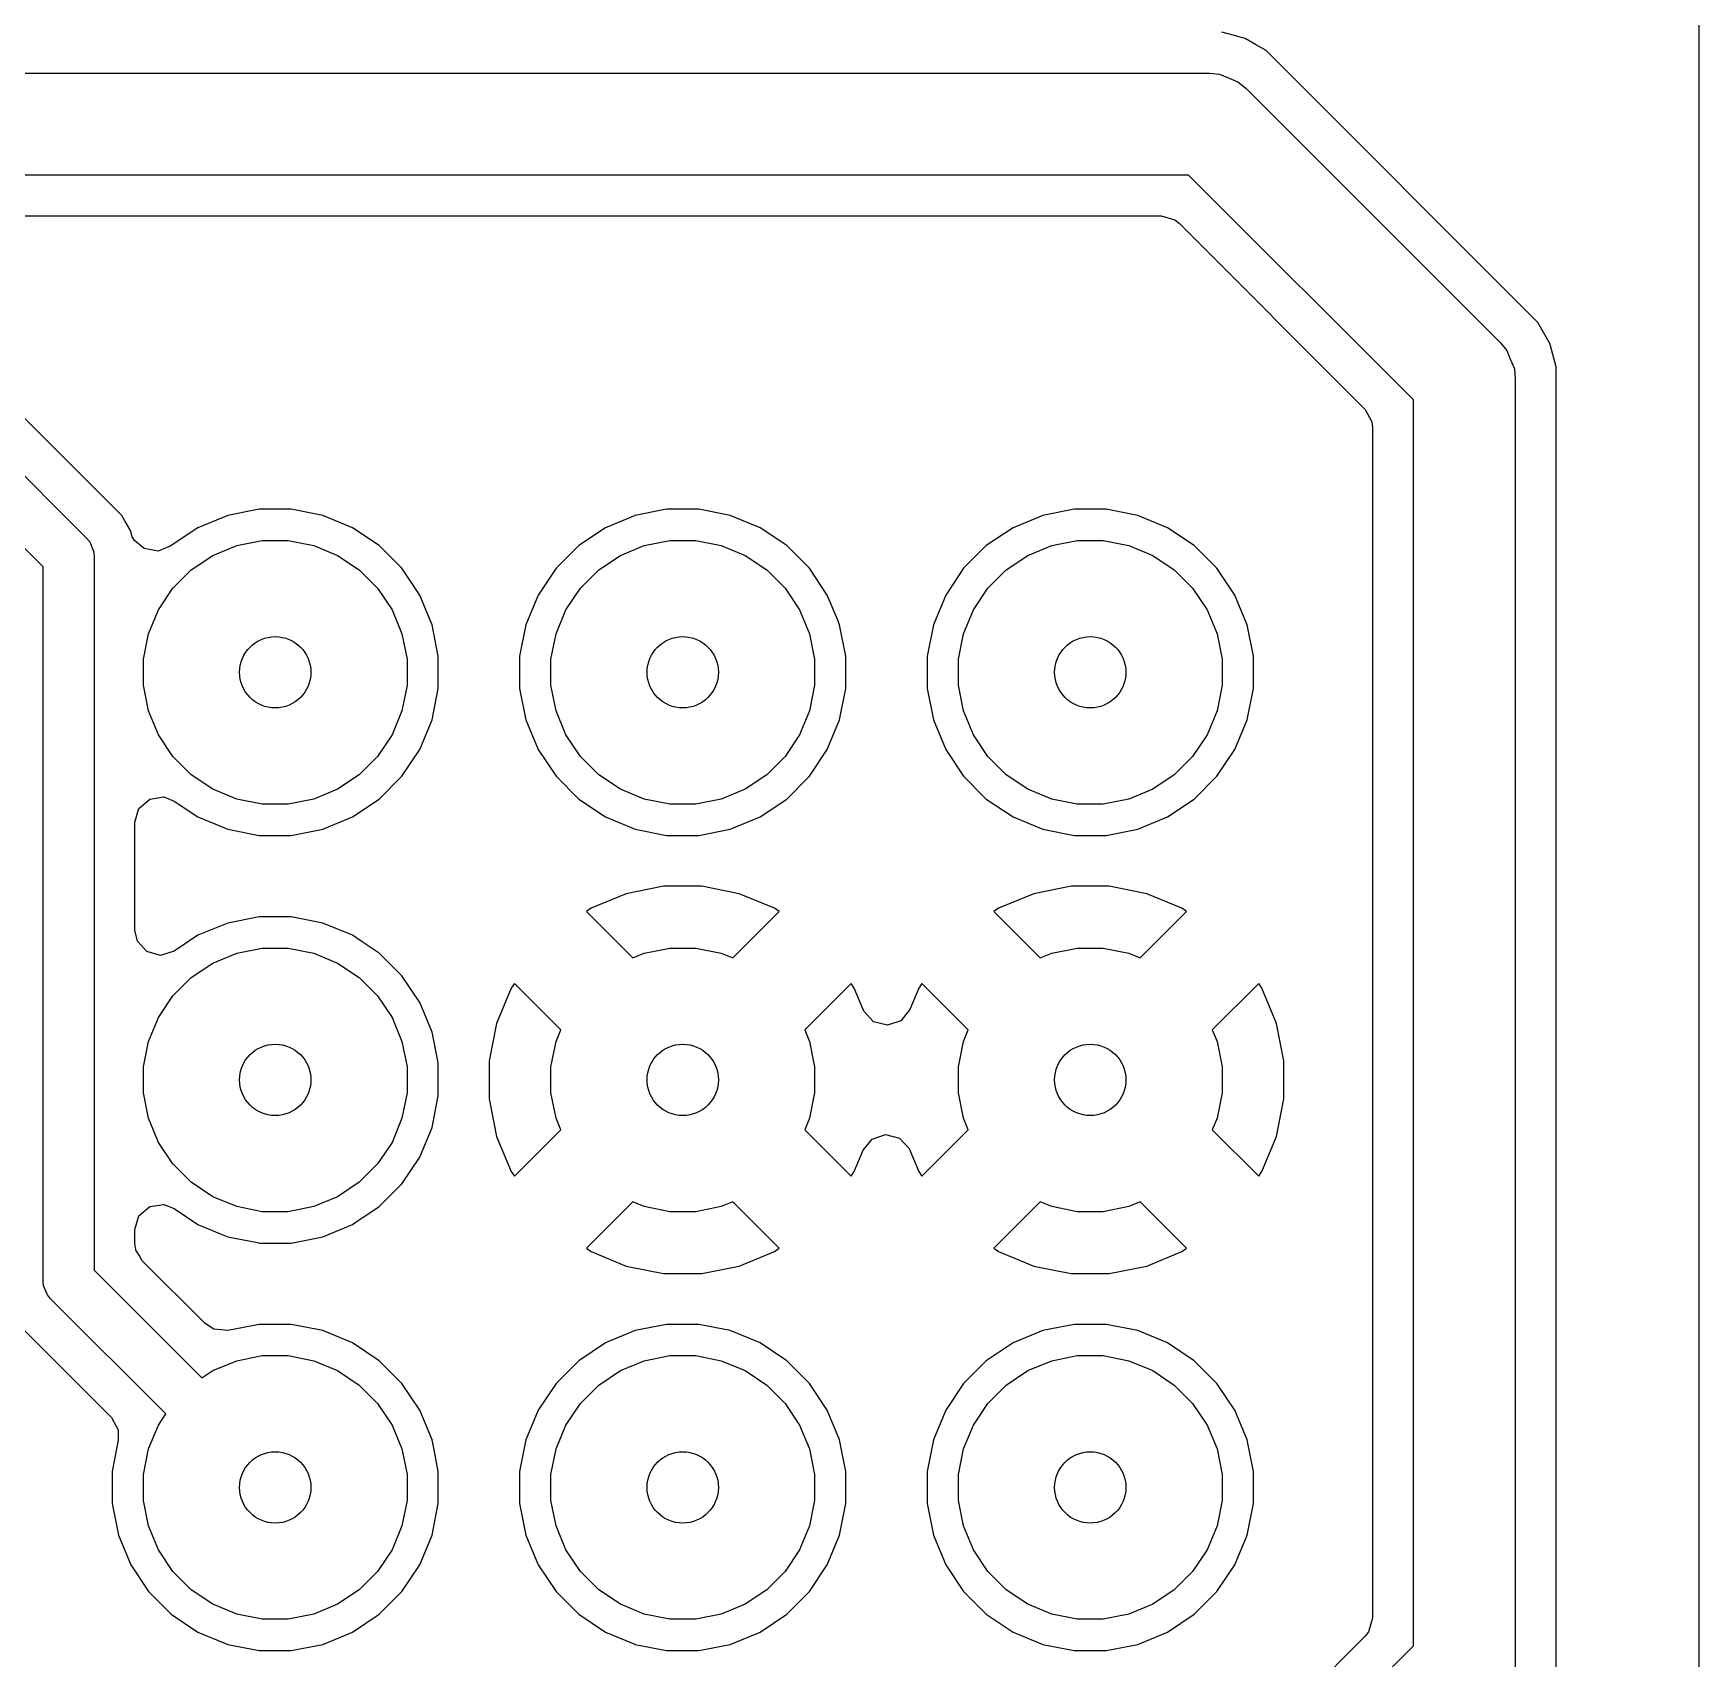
# Model space of a CAD drawing. Extents: x -0.98 to -0.05, y 0 to 3.38.
# Drawn here: x -0.3735 to -0.0517, y 1.7183 to 2.0323 of the extents above; entities that cross this region are included whole.
import ezdxf

# ---------------------------------------------------------------- set-up
doc = ezdxf.new("R2010")
doc.units = 0
doc.header["$MEASUREMENT"] = 0
doc.layers.add('BLACK', color=7, linetype='CONTINUOUS')

msp = doc.modelspace()

# ---------------------------------------------------------------- linework, layer by layer
at = {"layer": 'BLACK', "linetype": 'CONTINUOUS'}
for p, q in [((-0.05173, 3.37308), (-0.05173, 0.0051)), ((-0.14242, 2.03211), (-0.14389, 2.0325)), ((-0.14033, 2.03155), (-0.14242, 2.03211)), ((-0.13985, 2.03142), (-0.14033, 2.03155)), ((-0.14033, 2.03155), (-0.14033, 2.03155)), ((-0.13937, 2.03129), (-0.13985, 2.03142)), ((-0.13735, 2.03012), (-0.13937, 2.03129)), ((-0.13533, 2.02896), (-0.13735, 2.03012)), ((-0.08282, 1.97644), (-0.13533, 2.02896)), ((-0.58703, 2.02461), (-0.14622, 2.02461)), ((-0.14622, 2.02461), (-0.1443, 2.02442)), ((-0.1443, 2.02442), (-0.14075, 2.02295)), ((-0.14075, 2.02295), (-0.14075, 2.02295)), ((-0.14075, 2.02295), (-0.13926, 2.02172)), ((-0.13926, 2.02172), (-0.09005, 1.97251)), ((-0.1503, 2.00492), (-0.5911, 2.00492)), ((-0.10685, 1.96147), (-0.1503, 2.00492)), ((-0.59344, 1.99703), (-0.15559, 1.99703)), ((-0.15559, 1.99703), (-0.15295, 1.99625)), ((-0.15295, 1.99625), (-0.15214, 1.9956)), ((-0.15214, 1.9956), (-0.11617, 1.95963)), ((-0.35882, 1.94155), (-0.40115, 1.98388)), ((-0.40554, 1.9771), (-0.36321, 1.93478)), ((-0.08048, 1.9724), (-0.08282, 1.97644)), ((-0.09005, 1.97251), (-0.08882, 1.97102)), ((-0.08882, 1.97102), (-0.0882, 1.96952)), ((-0.0882, 1.96952), (-0.08735, 1.96747)), ((-0.08035, 1.97191), (-0.08048, 1.9724)), ((-0.07927, 1.96789), (-0.08035, 1.97191)), ((-0.37161, 1.92926), (-0.41105, 1.9687)), ((-0.08735, 1.96747), (-0.08717, 1.96555)), ((-0.07927, 1.7144), (-0.07927, 1.96789)), ((-0.08717, 1.96555), (-0.08717, 1.71673)), ((-0.10685, 1.72081), (-0.10685, 1.96147)), ((-0.11617, 1.95963), (-0.11486, 1.95722)), ((-0.11486, 1.95722), (-0.11474, 1.95618)), ((-0.11474, 1.95618), (-0.11474, 1.7261)), ((-0.35644, 1.93917), (-0.35882, 1.94155)), ((-0.35882, 1.94155), (-0.35882, 1.94155)), ((-0.32988, 1.94037), (-0.33596, 1.93916)), ((-0.32367, 1.94037), (-0.32988, 1.94037)), ((-0.32988, 1.94037), (-0.32988, 1.94037)), ((-0.31758, 1.93916), (-0.32367, 1.94037)), ((-0.32367, 1.94037), (-0.32367, 1.94037)), ((-0.25114, 1.94037), (-0.25722, 1.93916)), ((-0.24493, 1.94037), (-0.25114, 1.94037)), ((-0.25114, 1.94037), (-0.25114, 1.94037)), ((-0.23884, 1.93916), (-0.24493, 1.94037)), ((-0.24493, 1.94037), (-0.24493, 1.94037)), ((-0.1724, 1.94037), (-0.17848, 1.93916)), ((-0.16619, 1.94037), (-0.1724, 1.94037)), ((-0.1724, 1.94037), (-0.1724, 1.94037)), ((-0.1601, 1.93916), (-0.16619, 1.94037)), ((-0.16619, 1.94037), (-0.16619, 1.94037)), ((-0.35585, 1.93814), (-0.35644, 1.93917)), ((-0.35475, 1.93625), (-0.35585, 1.93814)), ((-0.33596, 1.93916), (-0.3417, 1.93679)), ((-0.33596, 1.93916), (-0.33596, 1.93916)), ((-0.31184, 1.93679), (-0.31758, 1.93916)), ((-0.31758, 1.93916), (-0.31758, 1.93916)), ((-0.25722, 1.93916), (-0.26296, 1.93679)), ((-0.25722, 1.93916), (-0.25722, 1.93916)), ((-0.2331, 1.93679), (-0.23884, 1.93916)), ((-0.23884, 1.93916), (-0.23884, 1.93916)), ((-0.17848, 1.93916), (-0.18422, 1.93679)), ((-0.17848, 1.93916), (-0.17848, 1.93916)), ((-0.15436, 1.93679), (-0.1601, 1.93916)), ((-0.1601, 1.93916), (-0.1601, 1.93916)), ((-0.36321, 1.93478), (-0.3626, 1.93403)), ((-0.3626, 1.93403), (-0.36187, 1.93226)), ((-0.35443, 1.93504), (-0.35475, 1.93625)), ((-0.35394, 1.93434), (-0.35443, 1.93504)), ((-0.35208, 1.93275), (-0.35394, 1.93434)), ((-0.3417, 1.93679), (-0.34706, 1.9332)), ((-0.3417, 1.93679), (-0.3417, 1.93679)), ((-0.3342, 1.93335), (-0.32928, 1.93433)), ((-0.32928, 1.93433), (-0.32426, 1.93433)), ((-0.32426, 1.93433), (-0.31934, 1.93335)), ((-0.30668, 1.93334), (-0.31184, 1.93679)), ((-0.31184, 1.93679), (-0.31184, 1.93679)), ((-0.26296, 1.93679), (-0.26812, 1.93334)), ((-0.26296, 1.93679), (-0.26296, 1.93679)), ((-0.25546, 1.93335), (-0.25054, 1.93433)), ((-0.25054, 1.93433), (-0.24552, 1.93433)), ((-0.24552, 1.93433), (-0.2406, 1.93335)), ((-0.22794, 1.93334), (-0.2331, 1.93679)), ((-0.2331, 1.93679), (-0.2331, 1.93679)), ((-0.18422, 1.93679), (-0.18938, 1.93334)), ((-0.18422, 1.93679), (-0.18422, 1.93679)), ((-0.17672, 1.93335), (-0.1718, 1.93433)), ((-0.1718, 1.93433), (-0.16678, 1.93433)), ((-0.16678, 1.93433), (-0.16186, 1.93335)), ((-0.1492, 1.93334), (-0.15436, 1.93679)), ((-0.15436, 1.93679), (-0.15436, 1.93679)), ((-0.36187, 1.93226), (-0.36177, 1.9313)), ((-0.36177, 1.9313), (-0.36177, 1.79334)), ((-0.34937, 1.93228), (-0.35208, 1.93275)), ((-0.34709, 1.93325), (-0.34937, 1.93228)), ((-0.34706, 1.9332), (-0.34709, 1.93325)), ((-0.34301, 1.92864), (-0.33883, 1.93143)), ((-0.33883, 1.93143), (-0.3342, 1.93335)), ((-0.31934, 1.93335), (-0.31471, 1.93143)), ((-0.31471, 1.93143), (-0.31054, 1.92864)), ((-0.30229, 1.92895), (-0.30668, 1.93334)), ((-0.30668, 1.93334), (-0.30668, 1.93334)), ((-0.26812, 1.93334), (-0.27251, 1.92895)), ((-0.26812, 1.93334), (-0.26812, 1.93334)), ((-0.26427, 1.92864), (-0.26009, 1.93143)), ((-0.26009, 1.93143), (-0.25546, 1.93335)), ((-0.2406, 1.93335), (-0.23597, 1.93143)), ((-0.23597, 1.93143), (-0.2318, 1.92864)), ((-0.22355, 1.92895), (-0.22794, 1.93334)), ((-0.22794, 1.93334), (-0.22794, 1.93334)), ((-0.18938, 1.93334), (-0.19377, 1.92895)), ((-0.18938, 1.93334), (-0.18938, 1.93334)), ((-0.18553, 1.92864), (-0.18135, 1.93143)), ((-0.18135, 1.93143), (-0.17672, 1.93335)), ((-0.16186, 1.93335), (-0.15723, 1.93143)), ((-0.15723, 1.93143), (-0.15306, 1.92864)), ((-0.14481, 1.92895), (-0.1492, 1.93334)), ((-0.1492, 1.93334), (-0.1492, 1.93334)), ((-0.37161, 1.7913), (-0.37161, 1.92926)), ((-0.34655, 1.92509), (-0.34301, 1.92864)), ((-0.31054, 1.92864), (-0.30699, 1.92509)), ((-0.29884, 1.92379), (-0.30229, 1.92895)), ((-0.30229, 1.92895), (-0.30229, 1.92895)), ((-0.27251, 1.92895), (-0.27596, 1.92379)), ((-0.27251, 1.92895), (-0.27251, 1.92895)), ((-0.26781, 1.92509), (-0.26427, 1.92864)), ((-0.2318, 1.92864), (-0.22825, 1.92509)), ((-0.2201, 1.92379), (-0.22355, 1.92895)), ((-0.22355, 1.92895), (-0.22355, 1.92895)), ((-0.19377, 1.92895), (-0.19722, 1.92379)), ((-0.19377, 1.92895), (-0.19377, 1.92895)), ((-0.18907, 1.92509), (-0.18553, 1.92864)), ((-0.15306, 1.92864), (-0.14951, 1.92509)), ((-0.14136, 1.92379), (-0.14481, 1.92895)), ((-0.14481, 1.92895), (-0.14481, 1.92895)), ((-0.34934, 1.92092), (-0.34655, 1.92509)), ((-0.30699, 1.92509), (-0.3042, 1.92092)), ((-0.2706, 1.92092), (-0.26781, 1.92509)), ((-0.22825, 1.92509), (-0.22546, 1.92092)), ((-0.19186, 1.92092), (-0.18907, 1.92509)), ((-0.14951, 1.92509), (-0.14672, 1.92092)), ((-0.29683, 1.91892), (-0.29884, 1.92379)), ((-0.29884, 1.92379), (-0.29884, 1.92379)), ((-0.27596, 1.92379), (-0.27834, 1.91805)), ((-0.27596, 1.92379), (-0.27596, 1.92379)), ((-0.21809, 1.91892), (-0.2201, 1.92379)), ((-0.2201, 1.92379), (-0.2201, 1.92379)), ((-0.19722, 1.92379), (-0.1996, 1.91805)), ((-0.19722, 1.92379), (-0.19722, 1.92379)), ((-0.13935, 1.91892), (-0.14136, 1.92379)), ((-0.14136, 1.92379), (-0.14136, 1.92379)), ((-0.35126, 1.91629), (-0.34934, 1.92092)), ((-0.3042, 1.92092), (-0.30228, 1.91629)), ((-0.29647, 1.91805), (-0.29683, 1.91892)), ((-0.29526, 1.91196), (-0.29647, 1.91805)), ((-0.27834, 1.91805), (-0.27955, 1.91196)), ((-0.27834, 1.91805), (-0.27834, 1.91805)), ((-0.27252, 1.91629), (-0.2706, 1.92092)), ((-0.22546, 1.92092), (-0.22354, 1.91629)), ((-0.21773, 1.91805), (-0.21809, 1.91892)), ((-0.21652, 1.91196), (-0.21773, 1.91805)), ((-0.1996, 1.91805), (-0.20081, 1.91196)), ((-0.1996, 1.91805), (-0.1996, 1.91805)), ((-0.19378, 1.91629), (-0.19186, 1.92092)), ((-0.14672, 1.92092), (-0.1448, 1.91629)), ((-0.13899, 1.91805), (-0.13935, 1.91892)), ((-0.13778, 1.91196), (-0.13899, 1.91805)), ((-0.35224, 1.91137), (-0.35126, 1.91629)), ((-0.30228, 1.91629), (-0.3013, 1.91137)), ((-0.2735, 1.91137), (-0.27252, 1.91629)), ((-0.22354, 1.91629), (-0.22256, 1.91137)), ((-0.19476, 1.91137), (-0.19378, 1.91629)), ((-0.1448, 1.91629), (-0.14382, 1.91137)), ((-0.29526, 1.90575), (-0.29526, 1.91196)), ((-0.29526, 1.91196), (-0.29526, 1.91196)), ((-0.29526, 1.91196), (-0.29526, 1.91196)), ((-0.27955, 1.91196), (-0.27955, 1.90575)), ((-0.21652, 1.90575), (-0.21652, 1.91196)), ((-0.21652, 1.91196), (-0.21652, 1.91196)), ((-0.21652, 1.91196), (-0.21652, 1.91196)), ((-0.20081, 1.91196), (-0.20081, 1.90575)), ((-0.13778, 1.90575), (-0.13778, 1.91196)), ((-0.13778, 1.91196), (-0.13778, 1.91196)), ((-0.13778, 1.91196), (-0.13778, 1.91196)), ((-0.35224, 1.90635), (-0.35224, 1.91137)), ((-0.3013, 1.91137), (-0.3013, 1.90635)), ((-0.2735, 1.90635), (-0.2735, 1.91137)), ((-0.22256, 1.91137), (-0.22256, 1.90635)), ((-0.19476, 1.90635), (-0.19476, 1.91137)), ((-0.14382, 1.91137), (-0.14382, 1.90635)), ((-0.35126, 1.90143), (-0.35224, 1.90635)), ((-0.3013, 1.90635), (-0.30228, 1.90143)), ((-0.29647, 1.89967), (-0.29526, 1.90575)), ((-0.27955, 1.90575), (-0.27834, 1.89967)), ((-0.27252, 1.90143), (-0.2735, 1.90635)), ((-0.22256, 1.90635), (-0.22354, 1.90143)), ((-0.21773, 1.89967), (-0.21652, 1.90575)), ((-0.20081, 1.90575), (-0.1996, 1.89967)), ((-0.19378, 1.90143), (-0.19476, 1.90635)), ((-0.14382, 1.90635), (-0.1448, 1.90143)), ((-0.13899, 1.89967), (-0.13778, 1.90575)), ((-0.34934, 1.89679), (-0.35126, 1.90143)), ((-0.30228, 1.90143), (-0.3042, 1.89679)), ((-0.29884, 1.89393), (-0.29647, 1.89967)), ((-0.27834, 1.89967), (-0.27834, 1.89967)), ((-0.27834, 1.89967), (-0.27596, 1.89393)), ((-0.2706, 1.89679), (-0.27252, 1.90143)), ((-0.22354, 1.90143), (-0.22546, 1.89679)), ((-0.2201, 1.89393), (-0.21773, 1.89967)), ((-0.1996, 1.89967), (-0.1996, 1.89967)), ((-0.1996, 1.89967), (-0.19722, 1.89393)), ((-0.19186, 1.89679), (-0.19378, 1.90143)), ((-0.1448, 1.90143), (-0.14672, 1.89679)), ((-0.14136, 1.89393), (-0.13899, 1.89967)), ((-0.34655, 1.89262), (-0.34934, 1.89679)), ((-0.3042, 1.89679), (-0.30699, 1.89262)), ((-0.26781, 1.89262), (-0.2706, 1.89679)), ((-0.22546, 1.89679), (-0.22825, 1.89262)), ((-0.18907, 1.89262), (-0.19186, 1.89679)), ((-0.14672, 1.89679), (-0.14951, 1.89262)), ((-0.34301, 1.88908), (-0.34655, 1.89262)), ((-0.30699, 1.89262), (-0.31054, 1.88908)), ((-0.30229, 1.88877), (-0.29884, 1.89393)), ((-0.27596, 1.89393), (-0.27596, 1.89393)), ((-0.27596, 1.89393), (-0.27251, 1.88877)), ((-0.26427, 1.88908), (-0.26781, 1.89262)), ((-0.22825, 1.89262), (-0.2318, 1.88908)), ((-0.22355, 1.88877), (-0.2201, 1.89393)), ((-0.19722, 1.89393), (-0.19722, 1.89393)), ((-0.19722, 1.89393), (-0.19377, 1.88877)), ((-0.18553, 1.88908), (-0.18907, 1.89262)), ((-0.14951, 1.89262), (-0.15306, 1.88908)), ((-0.14481, 1.88877), (-0.14136, 1.89393)), ((-0.33883, 1.88629), (-0.34301, 1.88908)), ((-0.31054, 1.88908), (-0.31471, 1.88629)), ((-0.26009, 1.88629), (-0.26427, 1.88908)), ((-0.2318, 1.88908), (-0.23597, 1.88629)), ((-0.18135, 1.88629), (-0.18553, 1.88908)), ((-0.15306, 1.88908), (-0.15723, 1.88629)), ((-0.3342, 1.88437), (-0.33883, 1.88629)), ((-0.31471, 1.88629), (-0.31934, 1.88437)), ((-0.30668, 1.88438), (-0.30229, 1.88877)), ((-0.27251, 1.88877), (-0.27251, 1.88877)), ((-0.27251, 1.88877), (-0.26812, 1.88438)), ((-0.25546, 1.88437), (-0.26009, 1.88629)), ((-0.23597, 1.88629), (-0.2406, 1.88437)), ((-0.22794, 1.88438), (-0.22355, 1.88877)), ((-0.19377, 1.88877), (-0.19377, 1.88877)), ((-0.19377, 1.88877), (-0.18938, 1.88438)), ((-0.17672, 1.88437), (-0.18135, 1.88629)), ((-0.15723, 1.88629), (-0.16186, 1.88437)), ((-0.1492, 1.88438), (-0.14481, 1.88877)), ((-0.35388, 1.87993), (-0.3531, 1.88257)), ((-0.3531, 1.88257), (-0.35102, 1.88437)), ((-0.35102, 1.88437), (-0.3483, 1.88477)), ((-0.3483, 1.88477), (-0.34628, 1.88399)), ((-0.34628, 1.88399), (-0.3417, 1.88093)), ((-0.32928, 1.88339), (-0.3342, 1.88437)), ((-0.32426, 1.88339), (-0.32928, 1.88339)), ((-0.31934, 1.88437), (-0.32426, 1.88339)), ((-0.31184, 1.88093), (-0.30668, 1.88438)), ((-0.26812, 1.88438), (-0.26812, 1.88438)), ((-0.26812, 1.88438), (-0.26296, 1.88093)), ((-0.25054, 1.88339), (-0.25546, 1.88437)), ((-0.24552, 1.88339), (-0.25054, 1.88339)), ((-0.2406, 1.88437), (-0.24552, 1.88339)), ((-0.2331, 1.88093), (-0.22794, 1.88438)), ((-0.18938, 1.88438), (-0.18938, 1.88438)), ((-0.18938, 1.88438), (-0.18422, 1.88093)), ((-0.1718, 1.88339), (-0.17672, 1.88437)), ((-0.16678, 1.88339), (-0.1718, 1.88339)), ((-0.16186, 1.88437), (-0.16678, 1.88339)), ((-0.15436, 1.88093), (-0.1492, 1.88438)), ((-0.35388, 1.85904), (-0.35388, 1.87993)), ((-0.3417, 1.88093), (-0.3417, 1.88093)), ((-0.3417, 1.88093), (-0.33628, 1.87868)), ((-0.31758, 1.87855), (-0.31184, 1.88093)), ((-0.26296, 1.88093), (-0.26296, 1.88093)), ((-0.26296, 1.88093), (-0.25754, 1.87868)), ((-0.23884, 1.87855), (-0.2331, 1.88093)), ((-0.18422, 1.88093), (-0.18422, 1.88093)), ((-0.18422, 1.88093), (-0.1788, 1.87868)), ((-0.1601, 1.87855), (-0.15436, 1.88093)), ((-0.33628, 1.87868), (-0.33596, 1.87855)), ((-0.33596, 1.87855), (-0.32988, 1.87734)), ((-0.32988, 1.87734), (-0.32988, 1.87734)), ((-0.32988, 1.87734), (-0.32988, 1.87734)), ((-0.32988, 1.87734), (-0.32367, 1.87734)), ((-0.32367, 1.87734), (-0.31758, 1.87855)), ((-0.32367, 1.87734), (-0.32367, 1.87734)), ((-0.25754, 1.87868), (-0.25722, 1.87855)), ((-0.25722, 1.87855), (-0.25114, 1.87734)), ((-0.25114, 1.87734), (-0.25114, 1.87734)), ((-0.25114, 1.87734), (-0.25114, 1.87734)), ((-0.25114, 1.87734), (-0.24493, 1.87734)), ((-0.24493, 1.87734), (-0.23884, 1.87855)), ((-0.24493, 1.87734), (-0.24493, 1.87734)), ((-0.1788, 1.87868), (-0.17848, 1.87855)), ((-0.17848, 1.87855), (-0.1724, 1.87734)), ((-0.1724, 1.87734), (-0.1724, 1.87734)), ((-0.1724, 1.87734), (-0.1724, 1.87734)), ((-0.1724, 1.87734), (-0.16619, 1.87734)), ((-0.16619, 1.87734), (-0.1601, 1.87855)), ((-0.16619, 1.87734), (-0.16619, 1.87734)), ((-0.25172, 1.86752), (-0.25894, 1.86608)), ((-0.24435, 1.86752), (-0.25172, 1.86752)), ((-0.23712, 1.86608), (-0.24435, 1.86752)), ((-0.17298, 1.86752), (-0.1802, 1.86608)), ((-0.16561, 1.86752), (-0.17298, 1.86752)), ((-0.15838, 1.86608), (-0.16561, 1.86752)), ((-0.26575, 1.86326), (-0.26665, 1.86266)), ((-0.25894, 1.86608), (-0.26575, 1.86326)), ((-0.25894, 1.86608), (-0.25894, 1.86608)), ((-0.23032, 1.86326), (-0.23712, 1.86608)), ((-0.23712, 1.86608), (-0.23712, 1.86608)), ((-0.23031, 1.86326), (-0.23032, 1.86326)), ((-0.22941, 1.86266), (-0.23031, 1.86326)), ((-0.18701, 1.86326), (-0.18791, 1.86266)), ((-0.1802, 1.86608), (-0.18701, 1.86326)), ((-0.1802, 1.86608), (-0.1802, 1.86608)), ((-0.15158, 1.86326), (-0.15838, 1.86608)), ((-0.15838, 1.86608), (-0.15838, 1.86608)), ((-0.15157, 1.86326), (-0.15158, 1.86326)), ((-0.15067, 1.86266), (-0.15157, 1.86326)), ((-0.33596, 1.86042), (-0.3417, 1.85805)), ((-0.32988, 1.86163), (-0.33596, 1.86042)), ((-0.33596, 1.86042), (-0.33596, 1.86042)), ((-0.32367, 1.86163), (-0.32988, 1.86163)), ((-0.32988, 1.86163), (-0.32988, 1.86163)), ((-0.31758, 1.86042), (-0.32367, 1.86163)), ((-0.32367, 1.86163), (-0.32367, 1.86163)), ((-0.31184, 1.85805), (-0.31758, 1.86042)), ((-0.31758, 1.86042), (-0.31758, 1.86042)), ((-0.26665, 1.86266), (-0.26665, 1.86266)), ((-0.26665, 1.86266), (-0.25768, 1.85369)), ((-0.23838, 1.85369), (-0.22941, 1.86266)), ((-0.22941, 1.86266), (-0.22941, 1.86266)), ((-0.18791, 1.86266), (-0.18791, 1.86266)), ((-0.18791, 1.86266), (-0.17894, 1.85369)), ((-0.15964, 1.85369), (-0.15067, 1.86266)), ((-0.15067, 1.86266), (-0.15067, 1.86266)), ((-0.3534, 1.85694), (-0.35388, 1.85904)), ((-0.35156, 1.85489), (-0.3534, 1.85694)), ((-0.3417, 1.85805), (-0.34628, 1.85498)), ((-0.3417, 1.85805), (-0.3417, 1.85805)), ((-0.30995, 1.85678), (-0.31184, 1.85805)), ((-0.31184, 1.85805), (-0.31184, 1.85805)), ((-0.30668, 1.8546), (-0.30995, 1.85678)), ((-0.34891, 1.85416), (-0.35156, 1.85489)), ((-0.34628, 1.85498), (-0.34891, 1.85416)), ((-0.33883, 1.85269), (-0.3342, 1.85461)), ((-0.3342, 1.85461), (-0.32928, 1.85559)), ((-0.32928, 1.85559), (-0.32426, 1.85559)), ((-0.32426, 1.85559), (-0.31934, 1.85461)), ((-0.31934, 1.85461), (-0.31471, 1.85269)), ((-0.30229, 1.85021), (-0.30668, 1.8546)), ((-0.30668, 1.8546), (-0.30668, 1.8546)), ((-0.25768, 1.85369), (-0.25546, 1.85461)), ((-0.25546, 1.85461), (-0.25054, 1.85559)), ((-0.25054, 1.85559), (-0.24552, 1.85559)), ((-0.24552, 1.85559), (-0.2406, 1.85461)), ((-0.2406, 1.85461), (-0.23838, 1.85369)), ((-0.17894, 1.85369), (-0.17672, 1.85461)), ((-0.17672, 1.85461), (-0.1718, 1.85559)), ((-0.1718, 1.85559), (-0.16678, 1.85559)), ((-0.16678, 1.85559), (-0.16186, 1.85461)), ((-0.16186, 1.85461), (-0.15964, 1.85369)), ((-0.34301, 1.8499), (-0.33883, 1.85269)), ((-0.31471, 1.85269), (-0.31054, 1.8499)), ((-0.34655, 1.84635), (-0.34301, 1.8499)), ((-0.31054, 1.8499), (-0.30699, 1.84635)), ((-0.29884, 1.84505), (-0.30229, 1.85021)), ((-0.30229, 1.85021), (-0.30229, 1.85021)), ((-0.28118, 1.84783), (-0.284, 1.84103)), ((-0.28057, 1.84874), (-0.28118, 1.84783)), ((-0.2716, 1.83977), (-0.28057, 1.84874)), ((-0.28057, 1.84874), (-0.28057, 1.84874)), ((-0.21549, 1.84874), (-0.22446, 1.83977)), ((-0.21489, 1.84783), (-0.21549, 1.84874)), ((-0.21317, 1.84369), (-0.21489, 1.84783)), ((-0.20244, 1.84783), (-0.20415, 1.84369)), ((-0.20183, 1.84874), (-0.20244, 1.84783)), ((-0.19286, 1.83977), (-0.20183, 1.84874)), ((-0.20183, 1.84874), (-0.20183, 1.84874)), ((-0.13675, 1.84874), (-0.14572, 1.83977)), ((-0.13615, 1.84783), (-0.13675, 1.84874)), ((-0.13333, 1.84103), (-0.13615, 1.84783)), ((-0.34934, 1.84218), (-0.34655, 1.84635)), ((-0.30699, 1.84635), (-0.3042, 1.84218)), ((-0.29815, 1.84338), (-0.29884, 1.84505)), ((-0.29884, 1.84505), (-0.29884, 1.84505)), ((-0.35126, 1.83755), (-0.34934, 1.84218)), ((-0.3042, 1.84218), (-0.30228, 1.83755)), ((-0.29647, 1.83931), (-0.29815, 1.84338)), ((-0.284, 1.84103), (-0.28543, 1.8338)), ((-0.284, 1.84103), (-0.284, 1.84103)), ((-0.21303, 1.84338), (-0.21317, 1.84369)), ((-0.21115, 1.84136), (-0.21303, 1.84338)), ((-0.20849, 1.84068), (-0.21115, 1.84136)), ((-0.20588, 1.84155), (-0.20849, 1.84068)), ((-0.20415, 1.84369), (-0.20588, 1.84155)), ((-0.13189, 1.8338), (-0.13333, 1.84103)), ((-0.13333, 1.84103), (-0.13333, 1.84103)), ((-0.35224, 1.83263), (-0.35126, 1.83755)), ((-0.30228, 1.83755), (-0.3013, 1.83263)), ((-0.29537, 1.8338), (-0.29647, 1.83931)), ((-0.29647, 1.83931), (-0.29647, 1.83931)), ((-0.29647, 1.83931), (-0.29647, 1.83931)), ((-0.2735, 1.83263), (-0.27252, 1.83755)), ((-0.27252, 1.83755), (-0.2716, 1.83977)), ((-0.22446, 1.83977), (-0.22354, 1.83755)), ((-0.22354, 1.83755), (-0.22256, 1.83263)), ((-0.19476, 1.83263), (-0.19378, 1.83755)), ((-0.19378, 1.83755), (-0.19286, 1.83977)), ((-0.14572, 1.83977), (-0.1448, 1.83755)), ((-0.1448, 1.83755), (-0.14382, 1.83263)), ((-0.35224, 1.82761), (-0.35224, 1.83263)), ((-0.3013, 1.83263), (-0.3013, 1.82761)), ((-0.29526, 1.83322), (-0.29537, 1.8338)), ((-0.29526, 1.82701), (-0.29526, 1.83322)), ((-0.29526, 1.83322), (-0.29526, 1.83322)), ((-0.29526, 1.83322), (-0.29526, 1.83322)), ((-0.28543, 1.8338), (-0.28543, 1.82643)), ((-0.2735, 1.82761), (-0.2735, 1.83263)), ((-0.22256, 1.83263), (-0.22256, 1.82761)), ((-0.19476, 1.82761), (-0.19476, 1.83263)), ((-0.14382, 1.83263), (-0.14382, 1.82761)), ((-0.13189, 1.82643), (-0.13189, 1.8338)), ((-0.13189, 1.8338), (-0.13189, 1.8338)), ((-0.35126, 1.82269), (-0.35224, 1.82761)), ((-0.3013, 1.82761), (-0.30228, 1.82269)), ((-0.29647, 1.82093), (-0.29526, 1.82701)), ((-0.28543, 1.82643), (-0.284, 1.81921)), ((-0.27252, 1.82269), (-0.2735, 1.82761)), ((-0.22256, 1.82761), (-0.22354, 1.82269)), ((-0.19378, 1.82269), (-0.19476, 1.82761)), ((-0.14382, 1.82761), (-0.1448, 1.82269)), ((-0.13333, 1.81921), (-0.13189, 1.82643)), ((-0.13189, 1.82643), (-0.13189, 1.82643)), ((-0.34934, 1.81805), (-0.35126, 1.82269)), ((-0.30228, 1.82269), (-0.3042, 1.81805)), ((-0.2716, 1.82047), (-0.27252, 1.82269)), ((-0.22354, 1.82269), (-0.22446, 1.82047)), ((-0.19286, 1.82047), (-0.19378, 1.82269)), ((-0.1448, 1.82269), (-0.14572, 1.82047)), ((-0.29884, 1.81519), (-0.29647, 1.82093)), ((-0.284, 1.81921), (-0.284, 1.81921)), ((-0.284, 1.81921), (-0.28118, 1.8124)), ((-0.28057, 1.8115), (-0.2716, 1.82047)), ((-0.22446, 1.82047), (-0.21549, 1.8115)), ((-0.21317, 1.81654), (-0.21145, 1.81868)), ((-0.21145, 1.81868), (-0.20884, 1.81955)), ((-0.20884, 1.81955), (-0.20617, 1.81887)), ((-0.20617, 1.81887), (-0.2043, 1.81686)), ((-0.20183, 1.8115), (-0.19286, 1.82047)), ((-0.14572, 1.82047), (-0.13675, 1.8115)), ((-0.13615, 1.8124), (-0.13333, 1.81921)), ((-0.13333, 1.81921), (-0.13333, 1.81921)), ((-0.34655, 1.81388), (-0.34934, 1.81805)), ((-0.3042, 1.81805), (-0.30699, 1.81388)), ((-0.30229, 1.81003), (-0.29884, 1.81519)), ((-0.21489, 1.8124), (-0.21317, 1.81654)), ((-0.2043, 1.81686), (-0.20415, 1.81654)), ((-0.20415, 1.81654), (-0.20244, 1.8124)), ((-0.34301, 1.81034), (-0.34655, 1.81388)), ((-0.30699, 1.81388), (-0.31054, 1.81034)), ((-0.28118, 1.8124), (-0.28118, 1.8124)), ((-0.28118, 1.8124), (-0.28057, 1.8115)), ((-0.21549, 1.8115), (-0.21489, 1.8124)), ((-0.21489, 1.8124), (-0.21489, 1.8124)), ((-0.20244, 1.8124), (-0.20244, 1.8124)), ((-0.20244, 1.8124), (-0.20183, 1.8115)), ((-0.13675, 1.8115), (-0.13615, 1.8124)), ((-0.13615, 1.8124), (-0.13615, 1.8124)), ((-0.33883, 1.80755), (-0.34301, 1.81034)), ((-0.31054, 1.81034), (-0.31471, 1.80755)), ((-0.30668, 1.80564), (-0.30229, 1.81003)), ((-0.28057, 1.8115), (-0.28057, 1.8115)), ((-0.21549, 1.8115), (-0.21549, 1.8115)), ((-0.20183, 1.8115), (-0.20183, 1.8115)), ((-0.13675, 1.8115), (-0.13675, 1.8115)), ((-0.3531, 1.80383), (-0.35102, 1.80563)), ((-0.35102, 1.80563), (-0.3483, 1.80603)), ((-0.3483, 1.80603), (-0.34628, 1.80525)), ((-0.34628, 1.80525), (-0.3417, 1.80219)), ((-0.3342, 1.80563), (-0.33883, 1.80755)), ((-0.32928, 1.80465), (-0.3342, 1.80563)), ((-0.31934, 1.80563), (-0.32426, 1.80465)), ((-0.31471, 1.80755), (-0.31934, 1.80563)), ((-0.30811, 1.80468), (-0.30668, 1.80564)), ((-0.25768, 1.80655), (-0.26665, 1.79758)), ((-0.25546, 1.80563), (-0.25768, 1.80655)), ((-0.25054, 1.80465), (-0.25546, 1.80563)), ((-0.2406, 1.80563), (-0.24552, 1.80465)), ((-0.23838, 1.80655), (-0.2406, 1.80563)), ((-0.22941, 1.79758), (-0.23838, 1.80655)), ((-0.17894, 1.80655), (-0.18791, 1.79758)), ((-0.17672, 1.80563), (-0.17894, 1.80655)), ((-0.1718, 1.80465), (-0.17672, 1.80563)), ((-0.16186, 1.80563), (-0.16678, 1.80465)), ((-0.15964, 1.80655), (-0.16186, 1.80563)), ((-0.15067, 1.79758), (-0.15964, 1.80655)), ((-0.35388, 1.80119), (-0.3531, 1.80383)), ((-0.3417, 1.80219), (-0.3417, 1.80219)), ((-0.3417, 1.80219), (-0.33752, 1.80046)), ((-0.32426, 1.80465), (-0.32928, 1.80465)), ((-0.31758, 1.79981), (-0.31184, 1.80219)), ((-0.31184, 1.80219), (-0.31091, 1.80281)), ((-0.31091, 1.80281), (-0.30995, 1.80346)), ((-0.30995, 1.80346), (-0.30811, 1.80468)), ((-0.24552, 1.80465), (-0.25054, 1.80465)), ((-0.16678, 1.80465), (-0.1718, 1.80465)), ((-0.35388, 1.79863), (-0.35388, 1.80119)), ((-0.33752, 1.80046), (-0.33596, 1.79981)), ((-0.33596, 1.79981), (-0.33022, 1.79867)), ((-0.32367, 1.7986), (-0.31758, 1.79981)), ((-0.35377, 1.79759), (-0.35388, 1.79863)), ((-0.35372, 1.7975), (-0.35377, 1.79759)), ((-0.35368, 1.79725), (-0.35372, 1.7975)), ((-0.35303, 1.79624), (-0.35368, 1.79725)), ((-0.35245, 1.79518), (-0.35303, 1.79624)), ((-0.33022, 1.79867), (-0.32988, 1.7986)), ((-0.32988, 1.7986), (-0.32988, 1.7986)), ((-0.32988, 1.7986), (-0.32988, 1.7986)), ((-0.32988, 1.7986), (-0.32367, 1.7986)), ((-0.32367, 1.7986), (-0.32367, 1.7986)), ((-0.26665, 1.79758), (-0.26665, 1.79758)), ((-0.26665, 1.79758), (-0.26575, 1.79697)), ((-0.26575, 1.79697), (-0.25894, 1.79415)), ((-0.23712, 1.79415), (-0.23032, 1.79697)), ((-0.23032, 1.79697), (-0.22941, 1.79758)), ((-0.23032, 1.79697), (-0.23032, 1.79697)), ((-0.22941, 1.79758), (-0.22941, 1.79758)), ((-0.18791, 1.79758), (-0.18791, 1.79758)), ((-0.18791, 1.79758), (-0.18701, 1.79697)), ((-0.18701, 1.79697), (-0.1802, 1.79415)), ((-0.15838, 1.79415), (-0.15158, 1.79697)), ((-0.15158, 1.79697), (-0.15157, 1.79697)), ((-0.15157, 1.79697), (-0.15067, 1.79758)), ((-0.15067, 1.79758), (-0.15067, 1.79758)), ((-0.36177, 1.79334), (-0.34096, 1.77253)), ((-0.3403, 1.78303), (-0.35245, 1.79518)), ((-0.25894, 1.79415), (-0.25894, 1.79415)), ((-0.25894, 1.79415), (-0.25172, 1.79272)), ((-0.25172, 1.79272), (-0.25172, 1.79272)), ((-0.25172, 1.79272), (-0.24435, 1.79272)), ((-0.24435, 1.79272), (-0.23712, 1.79415)), ((-0.24435, 1.79272), (-0.24435, 1.79272)), ((-0.23712, 1.79415), (-0.23712, 1.79415)), ((-0.1802, 1.79415), (-0.1802, 1.79415)), ((-0.1802, 1.79415), (-0.17298, 1.79272)), ((-0.17298, 1.79272), (-0.17298, 1.79272)), ((-0.17298, 1.79272), (-0.16561, 1.79272)), ((-0.16561, 1.79272), (-0.15838, 1.79415)), ((-0.16561, 1.79272), (-0.16561, 1.79272)), ((-0.15838, 1.79415), (-0.15838, 1.79415)), ((-0.37152, 1.79034), (-0.37161, 1.7913)), ((-0.37078, 1.78857), (-0.37152, 1.79034)), ((-0.37078, 1.78856), (-0.37078, 1.78857)), ((-0.37017, 1.78782), (-0.37078, 1.78856)), ((-0.34792, 1.76557), (-0.37017, 1.78782)), ((-0.37695, 1.78343), (-0.36708, 1.77357)), ((-0.33864, 1.78194), (-0.3403, 1.78303)), ((-0.32988, 1.78289), (-0.3359, 1.7817)), ((-0.32367, 1.78289), (-0.32988, 1.78289)), ((-0.32988, 1.78289), (-0.32988, 1.78289)), ((-0.31758, 1.78168), (-0.32367, 1.78289)), ((-0.32367, 1.78289), (-0.32367, 1.78289)), ((-0.25114, 1.78289), (-0.25722, 1.78168)), ((-0.24493, 1.78289), (-0.25114, 1.78289)), ((-0.25114, 1.78289), (-0.25114, 1.78289)), ((-0.23884, 1.78168), (-0.24493, 1.78289)), ((-0.24493, 1.78289), (-0.24493, 1.78289)), ((-0.1724, 1.78289), (-0.17848, 1.78168)), ((-0.16619, 1.78289), (-0.1724, 1.78289)), ((-0.1724, 1.78289), (-0.1724, 1.78289)), ((-0.1601, 1.78168), (-0.16619, 1.78289)), ((-0.16619, 1.78289), (-0.16619, 1.78289)), ((-0.3359, 1.7817), (-0.33864, 1.78194)), ((-0.31184, 1.77931), (-0.31758, 1.78168)), ((-0.31758, 1.78168), (-0.31758, 1.78168)), ((-0.25722, 1.78168), (-0.26296, 1.77931)), ((-0.25722, 1.78168), (-0.25722, 1.78168)), ((-0.2331, 1.77931), (-0.23884, 1.78168)), ((-0.23884, 1.78168), (-0.23884, 1.78168)), ((-0.17848, 1.78168), (-0.18422, 1.77931)), ((-0.17848, 1.78168), (-0.17848, 1.78168)), ((-0.15436, 1.77931), (-0.1601, 1.78168)), ((-0.1601, 1.78168), (-0.1601, 1.78168)), ((-0.3342, 1.77587), (-0.32928, 1.77685)), ((-0.32928, 1.77685), (-0.32426, 1.77685)), ((-0.32426, 1.77685), (-0.31934, 1.77587)), ((-0.30668, 1.77586), (-0.31184, 1.77931)), ((-0.31184, 1.77931), (-0.31184, 1.77931)), ((-0.26296, 1.77931), (-0.26812, 1.77586)), ((-0.26296, 1.77931), (-0.26296, 1.77931)), ((-0.25546, 1.77587), (-0.25054, 1.77685)), ((-0.25054, 1.77685), (-0.24552, 1.77685)), ((-0.24552, 1.77685), (-0.2406, 1.77587)), ((-0.22794, 1.77586), (-0.2331, 1.77931)), ((-0.2331, 1.77931), (-0.2331, 1.77931)), ((-0.18422, 1.77931), (-0.18938, 1.77586)), ((-0.18422, 1.77931), (-0.18422, 1.77931)), ((-0.17672, 1.77587), (-0.1718, 1.77685)), ((-0.1718, 1.77685), (-0.16678, 1.77685)), ((-0.16678, 1.77685), (-0.16186, 1.77587)), ((-0.1492, 1.77586), (-0.15436, 1.77931)), ((-0.15436, 1.77931), (-0.15436, 1.77931)), ((-0.36708, 1.77357), (-0.35843, 1.76491)), ((-0.34096, 1.77253), (-0.33883, 1.77395)), ((-0.33883, 1.77395), (-0.3342, 1.77587)), ((-0.31934, 1.77587), (-0.31471, 1.77395)), ((-0.31471, 1.77395), (-0.31054, 1.77116)), ((-0.30229, 1.77147), (-0.30668, 1.77586)), ((-0.30668, 1.77586), (-0.30668, 1.77586)), ((-0.26812, 1.77586), (-0.27251, 1.77147)), ((-0.26812, 1.77586), (-0.26812, 1.77586)), ((-0.26427, 1.77116), (-0.26009, 1.77395)), ((-0.26009, 1.77395), (-0.25546, 1.77587)), ((-0.2406, 1.77587), (-0.23597, 1.77395)), ((-0.23597, 1.77395), (-0.2318, 1.77116)), ((-0.22355, 1.77147), (-0.22794, 1.77586)), ((-0.22794, 1.77586), (-0.22794, 1.77586)), ((-0.18938, 1.77586), (-0.19377, 1.77147)), ((-0.18938, 1.77586), (-0.18938, 1.77586)), ((-0.18553, 1.77116), (-0.18135, 1.77395)), ((-0.18135, 1.77395), (-0.17672, 1.77587)), ((-0.16186, 1.77587), (-0.15723, 1.77395)), ((-0.15723, 1.77395), (-0.15306, 1.77116)), ((-0.14481, 1.77147), (-0.1492, 1.77586)), ((-0.1492, 1.77586), (-0.1492, 1.77586)), ((-0.31054, 1.77116), (-0.30699, 1.76761)), ((-0.29884, 1.76631), (-0.30229, 1.77147)), ((-0.30229, 1.77147), (-0.30229, 1.77147)), ((-0.27251, 1.77147), (-0.27596, 1.76631)), ((-0.27251, 1.77147), (-0.27251, 1.77147)), ((-0.26781, 1.76761), (-0.26427, 1.77116)), ((-0.2318, 1.77116), (-0.22825, 1.76761)), ((-0.2201, 1.76631), (-0.22355, 1.77147)), ((-0.22355, 1.77147), (-0.22355, 1.77147)), ((-0.19377, 1.77147), (-0.19722, 1.76631)), ((-0.19377, 1.77147), (-0.19377, 1.77147)), ((-0.18907, 1.76761), (-0.18553, 1.77116)), ((-0.15306, 1.77116), (-0.14951, 1.76761)), ((-0.14136, 1.76631), (-0.14481, 1.77147)), ((-0.14481, 1.77147), (-0.14481, 1.77147)), ((-0.30699, 1.76761), (-0.3042, 1.76344)), ((-0.2706, 1.76344), (-0.26781, 1.76761)), ((-0.22825, 1.76761), (-0.22546, 1.76344)), ((-0.19186, 1.76344), (-0.18907, 1.76761)), ((-0.14951, 1.76761), (-0.14672, 1.76344)), ((-0.35843, 1.76491), (-0.35711, 1.76249)), ((-0.35126, 1.75881), (-0.34934, 1.76344)), ((-0.34934, 1.76344), (-0.34792, 1.76557)), ((-0.3042, 1.76344), (-0.30228, 1.75881)), ((-0.29725, 1.76247), (-0.29884, 1.76631)), ((-0.29884, 1.76631), (-0.29884, 1.76631)), ((-0.27596, 1.76631), (-0.27834, 1.76057)), ((-0.27596, 1.76631), (-0.27596, 1.76631)), ((-0.27252, 1.75881), (-0.2706, 1.76344)), ((-0.22546, 1.76344), (-0.22354, 1.75881)), ((-0.21851, 1.76247), (-0.2201, 1.76631)), ((-0.2201, 1.76631), (-0.2201, 1.76631)), ((-0.19722, 1.76631), (-0.1996, 1.76057)), ((-0.19722, 1.76631), (-0.19722, 1.76631)), ((-0.19378, 1.75881), (-0.19186, 1.76344)), ((-0.14672, 1.76344), (-0.1448, 1.75881)), ((-0.13977, 1.76247), (-0.14136, 1.76631)), ((-0.14136, 1.76631), (-0.14136, 1.76631)), ((-0.35709, 1.7605), (-0.35829, 1.75448)), ((-0.35711, 1.76249), (-0.35709, 1.7605)), ((-0.29647, 1.76057), (-0.29725, 1.76247)), ((-0.29608, 1.75862), (-0.29647, 1.76057)), ((-0.27834, 1.76057), (-0.27955, 1.75448)), ((-0.27834, 1.76057), (-0.27834, 1.76057)), ((-0.21773, 1.76057), (-0.21851, 1.76247)), ((-0.21734, 1.75862), (-0.21773, 1.76057)), ((-0.1996, 1.76057), (-0.20081, 1.75448)), ((-0.1996, 1.76057), (-0.1996, 1.76057)), ((-0.13899, 1.76057), (-0.13977, 1.76247)), ((-0.1386, 1.75862), (-0.13899, 1.76057)), ((-0.35224, 1.75389), (-0.35126, 1.75881)), ((-0.30228, 1.75881), (-0.3013, 1.75389)), ((-0.29526, 1.75448), (-0.29608, 1.75862)), ((-0.2735, 1.75389), (-0.27252, 1.75881)), ((-0.22354, 1.75881), (-0.22256, 1.75389)), ((-0.21652, 1.75448), (-0.21734, 1.75862)), ((-0.19476, 1.75389), (-0.19378, 1.75881)), ((-0.1448, 1.75881), (-0.14382, 1.75389)), ((-0.13778, 1.75448), (-0.1386, 1.75862)), ((-0.35829, 1.75448), (-0.35829, 1.74827)), ((-0.35224, 1.74887), (-0.35224, 1.75389)), ((-0.3013, 1.75389), (-0.3013, 1.74887)), ((-0.29526, 1.74827), (-0.29526, 1.75448)), ((-0.29526, 1.75448), (-0.29526, 1.75448)), ((-0.29526, 1.75448), (-0.29526, 1.75448)), ((-0.27955, 1.75448), (-0.27955, 1.74827)), ((-0.2735, 1.74887), (-0.2735, 1.75389)), ((-0.22256, 1.75389), (-0.22256, 1.74887)), ((-0.21652, 1.74827), (-0.21652, 1.75448)), ((-0.21652, 1.75448), (-0.21652, 1.75448)), ((-0.21652, 1.75448), (-0.21652, 1.75448)), ((-0.20081, 1.75448), (-0.20081, 1.74827)), ((-0.19476, 1.74887), (-0.19476, 1.75389)), ((-0.14382, 1.75389), (-0.14382, 1.74887)), ((-0.13778, 1.74827), (-0.13778, 1.75448)), ((-0.13778, 1.75448), (-0.13778, 1.75448)), ((-0.13778, 1.75448), (-0.13778, 1.75448)), ((-0.35829, 1.74827), (-0.35708, 1.74219)), ((-0.35126, 1.74395), (-0.35224, 1.74887)), ((-0.3013, 1.74887), (-0.30228, 1.74395)), ((-0.29647, 1.74219), (-0.29526, 1.74827)), ((-0.27955, 1.74827), (-0.27834, 1.74219)), ((-0.27252, 1.74395), (-0.2735, 1.74887)), ((-0.22256, 1.74887), (-0.22354, 1.74395)), ((-0.21773, 1.74219), (-0.21652, 1.74827)), ((-0.20081, 1.74827), (-0.1996, 1.74219)), ((-0.19378, 1.74395), (-0.19476, 1.74887)), ((-0.14382, 1.74887), (-0.1448, 1.74395)), ((-0.13899, 1.74219), (-0.13778, 1.74827)), ((-0.35708, 1.74219), (-0.35708, 1.74218)), ((-0.35708, 1.74218), (-0.3547, 1.73645)), ((-0.34934, 1.73931), (-0.35126, 1.74395)), ((-0.30228, 1.74395), (-0.3042, 1.73931)), ((-0.29884, 1.73645), (-0.29647, 1.74219)), ((-0.27834, 1.74219), (-0.27834, 1.74218)), ((-0.27834, 1.74218), (-0.27596, 1.73645)), ((-0.2706, 1.73931), (-0.27252, 1.74395)), ((-0.22354, 1.74395), (-0.22546, 1.73931)), ((-0.2201, 1.73645), (-0.21773, 1.74219)), ((-0.1996, 1.74219), (-0.1996, 1.74218)), ((-0.1996, 1.74218), (-0.19722, 1.73645)), ((-0.19186, 1.73931), (-0.19378, 1.74395)), ((-0.1448, 1.74395), (-0.14672, 1.73931)), ((-0.14136, 1.73645), (-0.13899, 1.74219)), ((-0.34655, 1.73514), (-0.34934, 1.73931)), ((-0.3042, 1.73931), (-0.30699, 1.73514)), ((-0.26781, 1.73514), (-0.2706, 1.73931)), ((-0.22546, 1.73931), (-0.22825, 1.73514)), ((-0.18907, 1.73514), (-0.19186, 1.73931)), ((-0.14672, 1.73931), (-0.14951, 1.73514)), ((-0.3547, 1.73645), (-0.3547, 1.73645)), ((-0.3547, 1.73645), (-0.35125, 1.73129)), ((-0.34301, 1.7316), (-0.34655, 1.73514)), ((-0.30699, 1.73514), (-0.31054, 1.7316)), ((-0.30229, 1.73129), (-0.29884, 1.73645)), ((-0.27596, 1.73645), (-0.27596, 1.73645)), ((-0.27596, 1.73645), (-0.27251, 1.73129)), ((-0.26427, 1.7316), (-0.26781, 1.73514)), ((-0.22825, 1.73514), (-0.2318, 1.7316)), ((-0.22355, 1.73129), (-0.2201, 1.73645)), ((-0.19722, 1.73645), (-0.19722, 1.73645)), ((-0.19722, 1.73645), (-0.19377, 1.73129)), ((-0.18553, 1.7316), (-0.18907, 1.73514)), ((-0.14951, 1.73514), (-0.15306, 1.7316)), ((-0.14481, 1.73129), (-0.14136, 1.73645)), ((-0.35125, 1.73129), (-0.35125, 1.73129)), ((-0.35125, 1.73129), (-0.34686, 1.7269)), ((-0.33883, 1.72881), (-0.34301, 1.7316)), ((-0.31054, 1.7316), (-0.31471, 1.72881)), ((-0.30668, 1.7269), (-0.30229, 1.73129)), ((-0.27251, 1.73129), (-0.27251, 1.73129)), ((-0.27251, 1.73129), (-0.26812, 1.7269)), ((-0.26009, 1.72881), (-0.26427, 1.7316)), ((-0.2318, 1.7316), (-0.23597, 1.72881)), ((-0.22794, 1.7269), (-0.22355, 1.73129)), ((-0.19377, 1.73129), (-0.19377, 1.73129)), ((-0.19377, 1.73129), (-0.18938, 1.7269)), ((-0.18135, 1.72881), (-0.18553, 1.7316)), ((-0.15306, 1.7316), (-0.15723, 1.72881)), ((-0.1492, 1.7269), (-0.14481, 1.73129)), ((-0.3342, 1.72689), (-0.33883, 1.72881)), ((-0.31471, 1.72881), (-0.31934, 1.72689)), ((-0.25546, 1.72689), (-0.26009, 1.72881)), ((-0.23597, 1.72881), (-0.2406, 1.72689)), ((-0.17672, 1.72689), (-0.18135, 1.72881)), ((-0.15723, 1.72881), (-0.16186, 1.72689)), ((-0.34686, 1.7269), (-0.34686, 1.7269)), ((-0.34686, 1.7269), (-0.3417, 1.72345)), ((-0.32928, 1.72591), (-0.3342, 1.72689)), ((-0.32426, 1.72591), (-0.32928, 1.72591)), ((-0.31934, 1.72689), (-0.32426, 1.72591)), ((-0.31184, 1.72345), (-0.30668, 1.7269)), ((-0.26812, 1.7269), (-0.26812, 1.7269)), ((-0.26812, 1.7269), (-0.26296, 1.72345)), ((-0.25054, 1.72591), (-0.25546, 1.72689)), ((-0.24552, 1.72591), (-0.25054, 1.72591)), ((-0.2406, 1.72689), (-0.24552, 1.72591)), ((-0.2331, 1.72345), (-0.22794, 1.7269)), ((-0.18938, 1.7269), (-0.18938, 1.7269)), ((-0.18938, 1.7269), (-0.18422, 1.72345)), ((-0.1718, 1.72591), (-0.17672, 1.72689)), ((-0.16678, 1.72591), (-0.1718, 1.72591)), ((-0.16186, 1.72689), (-0.16678, 1.72591)), ((-0.15436, 1.72345), (-0.1492, 1.7269)), ((-0.11474, 1.7261), (-0.11552, 1.72346)), ((-0.3417, 1.72345), (-0.3417, 1.72345)), ((-0.3417, 1.72345), (-0.33637, 1.72124)), ((-0.31758, 1.72107), (-0.31184, 1.72345)), ((-0.26296, 1.72345), (-0.26296, 1.72345)), ((-0.26296, 1.72345), (-0.25763, 1.72124)), ((-0.23884, 1.72107), (-0.2331, 1.72345)), ((-0.18422, 1.72345), (-0.18422, 1.72345)), ((-0.18422, 1.72345), (-0.17889, 1.72124)), ((-0.1601, 1.72107), (-0.15436, 1.72345)), ((-0.11617, 1.72265), (-0.12758, 1.71124)), ((-0.11552, 1.72346), (-0.11617, 1.72265)), ((-0.33637, 1.72124), (-0.33596, 1.72107)), ((-0.33596, 1.72107), (-0.32988, 1.71986)), ((-0.32988, 1.71986), (-0.32988, 1.71986)), ((-0.32988, 1.71986), (-0.32988, 1.71986)), ((-0.32988, 1.71986), (-0.32367, 1.71986)), ((-0.32367, 1.71986), (-0.31758, 1.72107)), ((-0.32367, 1.71986), (-0.32367, 1.71986)), ((-0.25763, 1.72124), (-0.25722, 1.72107)), ((-0.25722, 1.72107), (-0.25114, 1.71986)), ((-0.25114, 1.71986), (-0.25114, 1.71986)), ((-0.25114, 1.71986), (-0.25114, 1.71986)), ((-0.25114, 1.71986), (-0.24493, 1.71986)), ((-0.24493, 1.71986), (-0.23884, 1.72107)), ((-0.24493, 1.71986), (-0.24493, 1.71986)), ((-0.17889, 1.72124), (-0.17848, 1.72107)), ((-0.17848, 1.72107), (-0.1724, 1.71986)), ((-0.1724, 1.71986), (-0.1724, 1.71986)), ((-0.1724, 1.71986), (-0.1724, 1.71986)), ((-0.1724, 1.71986), (-0.16619, 1.71986)), ((-0.16619, 1.71986), (-0.1601, 1.72107)), ((-0.16619, 1.71986), (-0.16619, 1.71986)), ((-0.12365, 1.70401), (-0.10685, 1.72081))]:
    msp.add_line(p, q, dxfattribs=at)
at = {"layer": 'BLACK'}
for centre in [(-0.32677, 1.90886), (-0.24803, 1.90886), (-0.16929, 1.90886), (-0.32677, 1.83012), (-0.24803, 1.83012), (-0.16929, 1.83012), (-0.32677, 1.75138), (-0.24803, 1.75138), (-0.16929, 1.75138)]:
    msp.add_circle(centre, 0.00689, dxfattribs=at)

doc.saveas('drawing.dxf')
